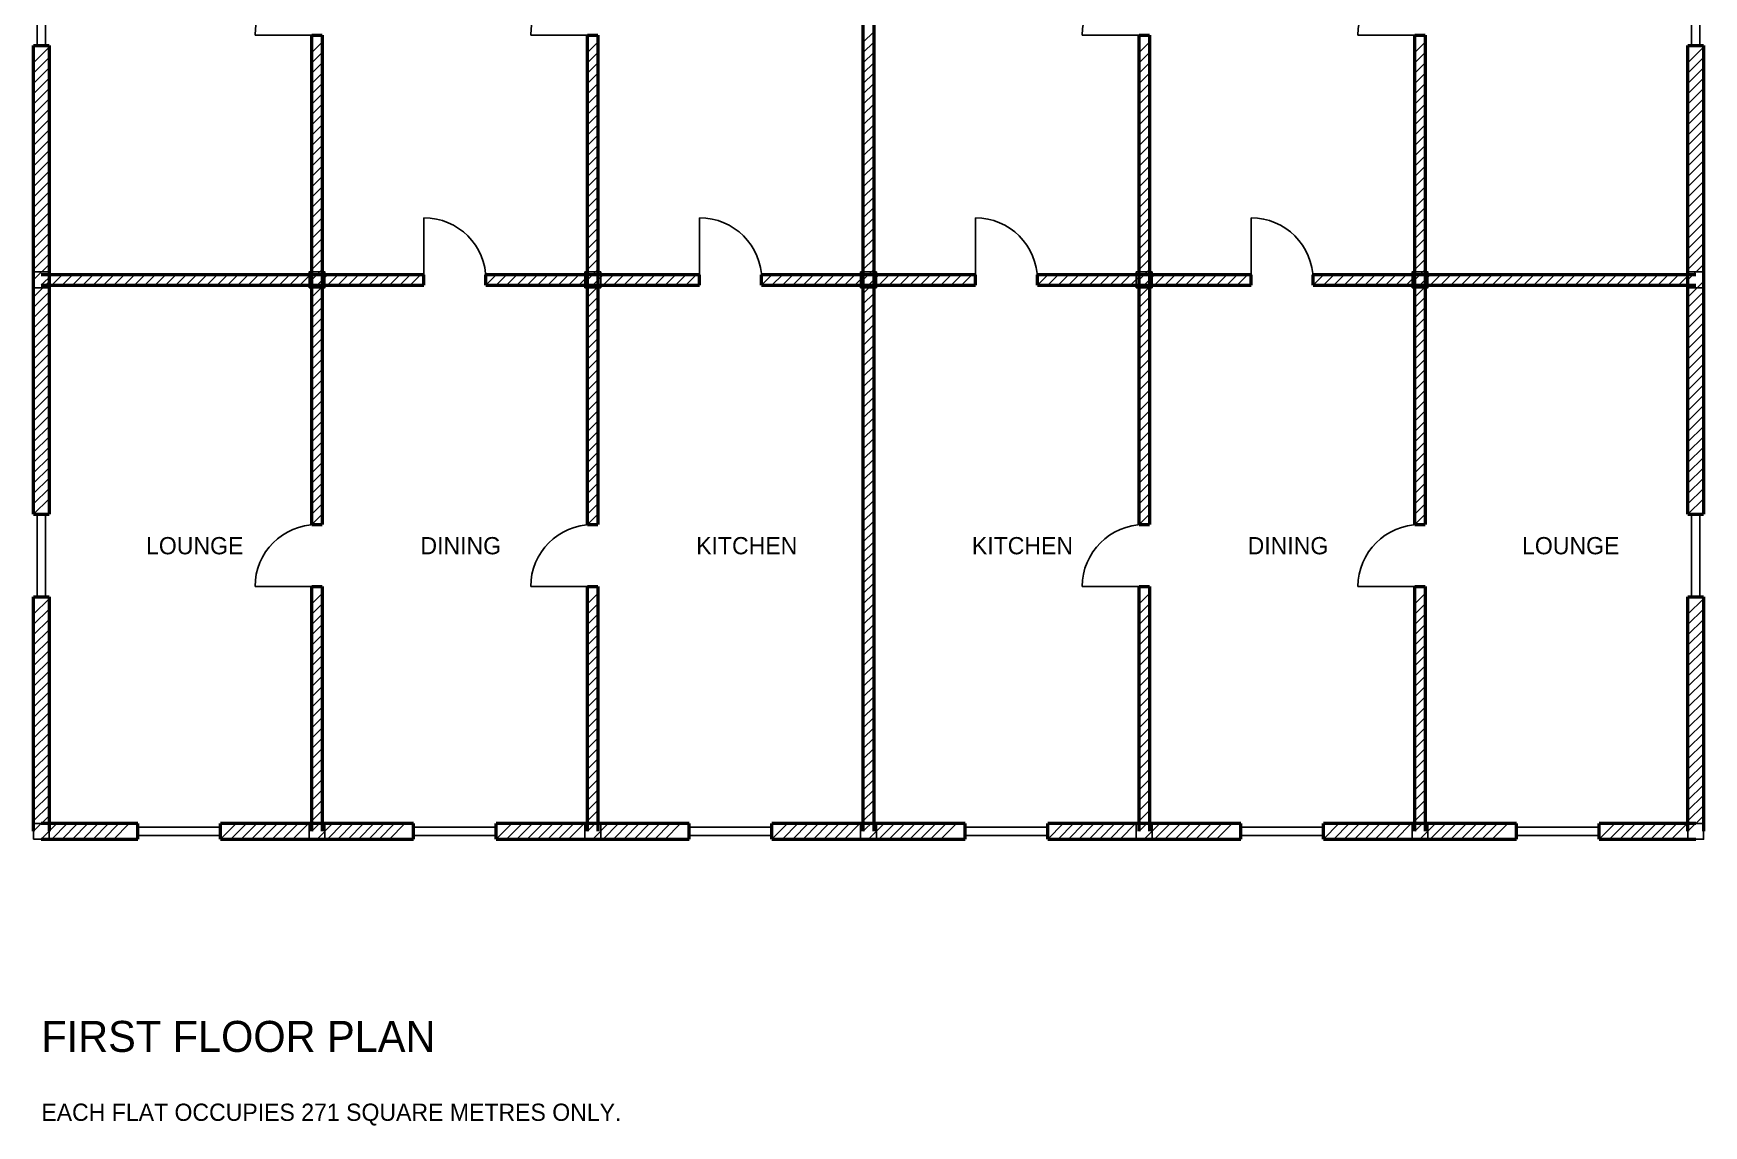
# Model space of a CAD drawing. Header units: millimetres. Extents: x -115 to 209599, y -4269 to 24115.
# Drawn here: x 35885 to 60115, y -4269 to 11575 of the extents above; entities that cross this region are included whole.
import ezdxf

# ---------------------------------------------------------------- set-up
doc = ezdxf.new("R2010")
doc.units = ezdxf.units.MM
for name, color, linetype in [('COLUMN', 5, 'CONTINUOUS'), ('DOOR', 3, 'CONTINUOUS'), ('TEXT', 6, 'CONTINUOUS'), ('WALL', 4, 'CONTINUOUS'), ('WIND', 2, 'CONTINUOUS')]:
    doc.layers.add(name, color=color, linetype=linetype)

msp = doc.modelspace()

# ---------------------------------------------------------------- linework, layer by layer
at = {"layer": 'COLUMN'}
for points in [[(35885, 7885), (36115, 7885), (36115, 8115), (35885, 8115)], [(39885, 7885), (40115, 7885), (40115, 8115), (39885, 8115)], [(43885, 7885), (44115, 7885), (44115, 8115), (43885, 8115)], [(47885, 7885), (48115, 7885), (48115, 8115), (47885, 8115)], [(51885, 7885), (52115, 7885), (52115, 8115), (51885, 8115)], [(55885, 7885), (56115, 7885), (56115, 8115), (55885, 8115)], [(59885, 7885), (60115, 7885), (60115, 8115), (59885, 8115)], [(35885, -115), (36115, -115), (36115, 115), (35885, 115)], [(39885, -115), (40115, -115), (40115, 115), (39885, 115)], [(43885, -115), (44115, -115), (44115, 115), (43885, 115)], [(47885, -115), (48115, -115), (48115, 115), (47885, 115)], [(51885, -115), (52115, -115), (52115, 115), (51885, 115)], [(55885, -115), (56115, -115), (56115, 115), (55885, 115)], [(59885, -115), (60115, -115), (60115, 115), (59885, 115)]]:
    msp.add_lwpolyline(points, close=True, dxfattribs=at)
at = {"layer": 'DOOR'}
for p, q in [((40000, 11550), (39100, 11550)), ((44000, 11550), (43100, 11550)), ((52000, 11550), (51100, 11550)), ((56000, 11550), (55100, 11550)), ((41550, 8000), (41550, 8900)), ((45550, 8000), (45550, 8900)), ((49550, 8000), (49550, 8900)), ((53550, 8000), (53550, 8900)), ((40000, 3550), (39100, 3550)), ((44000, 3550), (43100, 3550)), ((52000, 3550), (51100, 3550)), ((56000, 3550), (55100, 3550))]:
    msp.add_line(p, q, dxfattribs=at)
for centre, start, end in [((40000, 11550), 90, 180), ((44000, 11550), 90, 180), ((52000, 11550), 90, 180), ((56000, 11550), 90, 180), ((41550, 8000), 0, 90), ((45550, 8000), 0, 90), ((49550, 8000), 0, 90), ((53550, 8000), 0, 90), ((40000, 3550), 90, 180), ((44000, 3550), 90, 180), ((52000, 3550), 90, 180), ((56000, 3550), 90, 180)]:
    msp.add_arc(centre, 900, start, end, dxfattribs=at)
at = {"layer": 'WALL', "lineweight": 50}
for p, q in [((47925, 8000), (47925, 16000)), ((48075, 16000), (48075, 8000)), ((35887.5, 8000), (35887.5, 11400)), ((35887.5, 11400), (36112.5, 11400)), ((36112.5, 11400), (36112.5, 8000)), ((39925, 8000), (39925, 11550)), ((39925, 11550), (40075, 11550)), ((40075, 11550), (40075, 8000)), ((43925, 8000), (43925, 11550)), ((43925, 11550), (44075, 11550)), ((44075, 11550), (44075, 8000)), ((51925, 8000), (51925, 11550)), ((51925, 11550), (52075, 11550)), ((52075, 11550), (52075, 8000)), ((55925, 8000), (55925, 11550)), ((55925, 11550), (56075, 11550)), ((56075, 11550), (56075, 8000)), ((59887.5, 8000), (59887.5, 11400)), ((59887.5, 11400), (60112.5, 11400)), ((60112.5, 11400), (60112.5, 8000)), ((35887.5, 4600), (35887.5, 8000)), ((40000, 8075), (36000, 8075)), ((36112.5, 8000), (36112.5, 4600)), ((39925, 4450), (39925, 8000)), ((41550, 8075), (40000, 8075)), ((40075, 8000), (40075, 4450)), ((41550, 7925), (41550, 8075)), ((44000, 8075), (42450, 8075)), ((42450, 7925), (42450, 8075)), ((43925, 4450), (43925, 8000)), ((45550, 8075), (44000, 8075)), ((44075, 8000), (44075, 4450)), ((45550, 7925), (45550, 8075)), ((48000, 8075), (46450, 8075)), ((46450, 7925), (46450, 8075)), ((47925, 0), (47925, 8000)), ((49550, 8075), (48000, 8075)), ((48075, 8000), (48075, 0)), ((49550, 7925), (49550, 8075)), ((52000, 8075), (50450, 8075)), ((50450, 7925), (50450, 8075)), ((51925, 4450), (51925, 8000)), ((53550, 8075), (52000, 8075)), ((52075, 8000), (52075, 4450)), ((53550, 7925), (53550, 8075)), ((56000, 8075), (54450, 8075)), ((54450, 7925), (54450, 8075)), ((55925, 4450), (55925, 8000)), ((60000, 8075), (56000, 8075)), ((56075, 8000), (56075, 4450)), ((59887.5, 4600), (59887.5, 8000)), ((60112.5, 8000), (60112.5, 4600)), ((36000, 7925), (40000, 7925)), ((40000, 7925), (41550, 7925)), ((42450, 7925), (44000, 7925)), ((44000, 7925), (45550, 7925)), ((46450, 7925), (48000, 7925)), ((48000, 7925), (49550, 7925)), ((50450, 7925), (52000, 7925)), ((52000, 7925), (53550, 7925)), ((54450, 7925), (56000, 7925)), ((56000, 7925), (60000, 7925)), ((35887.5, 4600), (36112.5, 4600)), ((39925, 4450), (40075, 4450)), ((43925, 4450), (44075, 4450)), ((51925, 4450), (52075, 4450)), ((55925, 4450), (56075, 4450)), ((59887.5, 4600), (60112.5, 4600)), ((35887.5, 0), (35887.5, 3400)), ((35887.5, 3400), (36112.5, 3400)), ((36112.5, 3400), (36112.5, 0)), ((39925, 0), (39925, 3550)), ((39925, 3550), (40075, 3550)), ((40075, 3550), (40075, 0)), ((43925, 0), (43925, 3550)), ((43925, 3550), (44075, 3550)), ((44075, 3550), (44075, 0)), ((51925, 0), (51925, 3550)), ((51925, 3550), (52075, 3550)), ((52075, 3550), (52075, 0)), ((55925, 0), (55925, 3550)), ((55925, 3550), (56075, 3550)), ((56075, 3550), (56075, 0)), ((59887.5, 0), (59887.5, 3400)), ((59887.5, 3400), (60112.5, 3400)), ((60112.5, 3400), (60112.5, 0)), ((37400, 112.5), (36000, 112.5)), ((37400, -112.5), (37400, 112.5)), ((40000, 112.5), (38600, 112.5)), ((38600, -112.5), (38600, 112.5)), ((41400, 112.5), (40000, 112.5)), ((41400, -112.5), (41400, 112.5)), ((44000, 112.5), (42600, 112.5)), ((42600, -112.5), (42600, 112.5)), ((45400, 112.5), (44000, 112.5)), ((45400, -112.5), (45400, 112.5)), ((48000, 112.5), (46600, 112.5)), ((46600, -112.5), (46600, 112.5)), ((49400, 112.5), (48000, 112.5)), ((49400, -112.5), (49400, 112.5)), ((52000, 112.5), (50600, 112.5)), ((50600, -112.5), (50600, 112.5)), ((53400, 112.5), (52000, 112.5)), ((53400, -112.5), (53400, 112.5)), ((56000, 112.5), (54600, 112.5)), ((54600, -112.5), (54600, 112.5)), ((57400, 112.5), (56000, 112.5)), ((57400, -112.5), (57400, 112.5)), ((60000, 112.5), (58600, 112.5)), ((58600, -112.5), (58600, 112.5)), ((36000, -112.5), (37400, -112.5)), ((38600, -112.5), (40000, -112.5)), ((40000, -112.5), (41400, -112.5)), ((42600, -112.5), (44000, -112.5)), ((44000, -112.5), (45400, -112.5)), ((46600, -112.5), (48000, -112.5)), ((48000, -112.5), (49400, -112.5)), ((50600, -112.5), (52000, -112.5)), ((52000, -112.5), (53400, -112.5)), ((54600, -112.5), (56000, -112.5)), ((56000, -112.5), (57400, -112.5)), ((58600, -112.5), (60000, -112.5))]:
    msp.add_line(p, q, dxfattribs=at)
at = {"layer": 'WALL'}
for p, q in [((39925, 11300), (40075, 11450)), ((43925, 11300), (44075, 11450)), ((47925, 11450), (48075, 11600)), ((47925, 11300), (48075, 11450)), ((51925, 11300), (52075, 11450)), ((55925, 11300), (56075, 11450)), ((35887.5, 11150), (36112.5, 11375)), ((35887.5, 11000), (36112.5, 11225)), ((39925, 11150), (40075, 11300)), ((39925, 11000), (40075, 11150)), ((43925, 11150), (44075, 11300)), ((43925, 11000), (44075, 11150)), ((47925, 11150), (48075, 11300)), ((47925, 11000), (48075, 11150)), ((51925, 11150), (52075, 11300)), ((51925, 11000), (52075, 11150)), ((55925, 11150), (56075, 11300)), ((55925, 11000), (56075, 11150)), ((59887.5, 11150), (60112.5, 11375)), ((59887.5, 11000), (60112.5, 11225)), ((35887.5, 10850), (36112.5, 11075)), ((35887.5, 10700), (36112.5, 10925)), ((39925, 10850), (40075, 11000)), ((43925, 10850), (44075, 11000)), ((47925, 10850), (48075, 11000)), ((51925, 10850), (52075, 11000)), ((55925, 10850), (56075, 11000)), ((59887.5, 10850), (60112.5, 11075)), ((59887.5, 10700), (60112.5, 10925)), ((35887.5, 10550), (36112.5, 10775)), ((39925, 10700), (40075, 10850)), ((39925, 10550), (40075, 10700)), ((43925, 10700), (44075, 10850)), ((43925, 10550), (44075, 10700)), ((47925, 10700), (48075, 10850)), ((47925, 10550), (48075, 10700)), ((51925, 10700), (52075, 10850)), ((51925, 10550), (52075, 10700)), ((55925, 10700), (56075, 10850)), ((55925, 10550), (56075, 10700)), ((59887.5, 10550), (60112.5, 10775)), ((35887.5, 10400), (36112.5, 10625)), ((35887.5, 10250), (36112.5, 10475)), ((39925, 10400), (40075, 10550)), ((43925, 10400), (44075, 10550)), ((47925, 10400), (48075, 10550)), ((51925, 10400), (52075, 10550)), ((55925, 10400), (56075, 10550)), ((59887.5, 10400), (60112.5, 10625)), ((59887.5, 10250), (60112.5, 10475)), ((35887.5, 10100), (36112.5, 10325)), ((39925, 10250), (40075, 10400)), ((39925, 10100), (40075, 10250)), ((43925, 10250), (44075, 10400)), ((43925, 10100), (44075, 10250)), ((47925, 10250), (48075, 10400)), ((47925, 10100), (48075, 10250)), ((51925, 10250), (52075, 10400)), ((51925, 10100), (52075, 10250)), ((55925, 10250), (56075, 10400)), ((55925, 10100), (56075, 10250)), ((59887.5, 10100), (60112.5, 10325)), ((35887.5, 9950), (36112.5, 10175)), ((35887.5, 9800), (36112.5, 10025)), ((39925, 9950), (40075, 10100)), ((39925, 9800), (40075, 9950)), ((43925, 9950), (44075, 10100)), ((43925, 9800), (44075, 9950)), ((47925, 9950), (48075, 10100)), ((47925, 9800), (48075, 9950)), ((51925, 9950), (52075, 10100)), ((51925, 9800), (52075, 9950)), ((55925, 9950), (56075, 10100)), ((55925, 9800), (56075, 9950)), ((59887.5, 9950), (60112.5, 10175)), ((59887.5, 9800), (60112.5, 10025)), ((35887.5, 9650), (36112.5, 9875)), ((35887.5, 9500), (36112.5, 9725)), ((39925, 9650), (40075, 9800)), ((43925, 9650), (44075, 9800)), ((47925, 9650), (48075, 9800)), ((51925, 9650), (52075, 9800)), ((55925, 9650), (56075, 9800)), ((59887.5, 9650), (60112.5, 9875)), ((59887.5, 9500), (60112.5, 9725)), ((35887.5, 9350), (36112.5, 9575)), ((39925, 9500), (40075, 9650)), ((39925, 9350), (40075, 9500)), ((43925, 9500), (44075, 9650)), ((43925, 9350), (44075, 9500)), ((47925, 9500), (48075, 9650)), ((47925, 9350), (48075, 9500)), ((51925, 9500), (52075, 9650)), ((51925, 9350), (52075, 9500)), ((55925, 9500), (56075, 9650)), ((55925, 9350), (56075, 9500)), ((59887.5, 9350), (60112.5, 9575)), ((35887.5, 9200), (36112.5, 9425)), ((35887.5, 9050), (36112.5, 9275)), ((39925, 9200), (40075, 9350)), ((43925, 9200), (44075, 9350)), ((47925, 9200), (48075, 9350)), ((51925, 9200), (52075, 9350)), ((55925, 9200), (56075, 9350)), ((59887.5, 9200), (60112.5, 9425)), ((59887.5, 9050), (60112.5, 9275)), ((35887.5, 8900), (36112.5, 9125)), ((35887.5, 8750), (36112.5, 8975)), ((39925, 9050), (40075, 9200)), ((39925, 8900), (40075, 9050)), ((43925, 9050), (44075, 9200)), ((43925, 8900), (44075, 9050)), ((47925, 9050), (48075, 9200)), ((47925, 8900), (48075, 9050)), ((51925, 9050), (52075, 9200)), ((51925, 8900), (52075, 9050)), ((55925, 9050), (56075, 9200)), ((55925, 8900), (56075, 9050)), ((59887.5, 8900), (60112.5, 9125)), ((59887.5, 8750), (60112.5, 8975)), ((35887.5, 8600), (36112.5, 8825)), ((39925, 8750), (40075, 8900)), ((39925, 8600), (40075, 8750)), ((43925, 8750), (44075, 8900)), ((43925, 8600), (44075, 8750)), ((47925, 8750), (48075, 8900)), ((47925, 8600), (48075, 8750)), ((51925, 8750), (52075, 8900)), ((51925, 8600), (52075, 8750)), ((55925, 8750), (56075, 8900)), ((55925, 8600), (56075, 8750)), ((59887.5, 8600), (60112.5, 8825)), ((35887.5, 8450), (36112.5, 8675)), ((35887.5, 8300), (36112.5, 8525)), ((39925, 8450), (40075, 8600)), ((43925, 8450), (44075, 8600)), ((47925, 8450), (48075, 8600)), ((51925, 8450), (52075, 8600)), ((55925, 8450), (56075, 8600)), ((59887.5, 8450), (60112.5, 8675)), ((59887.5, 8300), (60112.5, 8525)), ((35887.5, 8150), (36112.5, 8375)), ((39925, 8300), (40075, 8450)), ((39925, 8150), (40075, 8300)), ((43925, 8300), (44075, 8450)), ((43925, 8150), (44075, 8300)), ((47925, 8300), (48075, 8450)), ((47925, 8150), (48075, 8300)), ((51925, 8300), (52075, 8450)), ((51925, 8150), (52075, 8300)), ((55925, 8300), (56075, 8450)), ((55925, 8150), (56075, 8300)), ((59887.5, 8150), (60112.5, 8375)), ((35887.5, 8000), (36112.5, 8225)), ((36000, 7925), (36150, 8075)), ((36150, 7925), (36300, 8075)), ((36300, 7925), (36450, 8075)), ((36450, 7925), (36600, 8075)), ((36600, 7925), (36750, 8075)), ((36750, 7925), (36900, 8075)), ((36900, 7925), (37050, 8075)), ((37050, 7925), (37200, 8075)), ((37200, 7925), (37350, 8075)), ((37350, 7925), (37500, 8075)), ((37500, 7925), (37650, 8075)), ((37650, 7925), (37800, 8075)), ((37800, 7925), (37950, 8075)), ((37950, 7925), (38100, 8075)), ((38100, 7925), (38250, 8075)), ((38250, 7925), (38400, 8075)), ((38400, 7925), (38550, 8075)), ((38550, 7925), (38700, 8075)), ((38700, 7925), (38850, 8075)), ((38850, 7925), (39000, 8075)), ((39000, 7925), (39150, 8075)), ((39150, 7925), (39300, 8075)), ((39300, 7925), (39450, 8075)), ((39450, 7925), (39600, 8075)), ((39600, 7925), (39750, 8075)), ((39750, 7925), (39900, 8075)), ((39925, 8000), (40075, 8150)), ((40000, 7925), (40150, 8075)), ((40150, 7925), (40300, 8075)), ((40300, 7925), (40450, 8075)), ((40450, 7925), (40600, 8075)), ((40600, 7925), (40750, 8075)), ((40750, 7925), (40900, 8075)), ((40900, 7925), (41050, 8075)), ((41050, 7925), (41200, 8075)), ((41200, 7925), (41350, 8075)), ((41350, 7925), (41500, 8075)), ((42450, 7925), (42600, 8075)), ((42600, 7925), (42750, 8075)), ((42750, 7925), (42900, 8075)), ((42900, 7925), (43050, 8075)), ((43050, 7925), (43200, 8075)), ((43200, 7925), (43350, 8075)), ((43350, 7925), (43500, 8075)), ((43500, 7925), (43650, 8075)), ((43650, 7925), (43800, 8075)), ((43800, 7925), (43950, 8075)), ((43925, 8000), (44075, 8150)), ((44000, 7925), (44150, 8075)), ((44150, 7925), (44300, 8075)), ((44300, 7925), (44450, 8075)), ((44450, 7925), (44600, 8075)), ((44600, 7925), (44750, 8075)), ((44750, 7925), (44900, 8075)), ((44900, 7925), (45050, 8075)), ((45050, 7925), (45200, 8075)), ((45200, 7925), (45350, 8075)), ((45350, 7925), (45500, 8075)), ((46450, 7925), (46600, 8075)), ((46600, 7925), (46750, 8075)), ((46750, 7925), (46900, 8075)), ((46900, 7925), (47050, 8075)), ((47050, 7925), (47200, 8075)), ((47200, 7925), (47350, 8075)), ((47350, 7925), (47500, 8075)), ((47500, 7925), (47650, 8075)), ((47650, 7925), (47800, 8075)), ((47800, 7925), (47950, 8075)), ((47925, 8000), (48075, 8150)), ((48000, 7925), (48150, 8075)), ((48150, 7925), (48300, 8075)), ((48300, 7925), (48450, 8075)), ((48450, 7925), (48600, 8075)), ((48600, 7925), (48750, 8075)), ((48750, 7925), (48900, 8075)), ((48900, 7925), (49050, 8075)), ((49050, 7925), (49200, 8075)), ((49200, 7925), (49350, 8075)), ((49350, 7925), (49500, 8075)), ((50450, 7925), (50600, 8075)), ((50600, 7925), (50750, 8075)), ((50750, 7925), (50900, 8075)), ((50900, 7925), (51050, 8075)), ((51050, 7925), (51200, 8075)), ((51200, 7925), (51350, 8075)), ((51350, 7925), (51500, 8075)), ((51500, 7925), (51650, 8075)), ((51650, 7925), (51800, 8075)), ((51800, 7925), (51950, 8075)), ((51925, 8000), (52075, 8150)), ((52000, 7925), (52150, 8075)), ((52150, 7925), (52300, 8075)), ((52300, 7925), (52450, 8075)), ((52450, 7925), (52600, 8075)), ((52600, 7925), (52750, 8075)), ((52750, 7925), (52900, 8075)), ((52900, 7925), (53050, 8075)), ((53050, 7925), (53200, 8075)), ((53200, 7925), (53350, 8075)), ((53350, 7925), (53500, 8075)), ((54450, 7925), (54600, 8075)), ((54600, 7925), (54750, 8075)), ((54750, 7925), (54900, 8075)), ((54900, 7925), (55050, 8075)), ((55050, 7925), (55200, 8075)), ((55200, 7925), (55350, 8075)), ((55350, 7925), (55500, 8075)), ((55500, 7925), (55650, 8075)), ((55650, 7925), (55800, 8075)), ((55800, 7925), (55950, 8075)), ((55925, 8000), (56075, 8150)), ((56000, 7925), (56150, 8075)), ((56150, 7925), (56300, 8075)), ((56300, 7925), (56450, 8075)), ((56450, 7925), (56600, 8075)), ((56600, 7925), (56750, 8075)), ((56750, 7925), (56900, 8075)), ((56900, 7925), (57050, 8075)), ((57050, 7925), (57200, 8075)), ((57200, 7925), (57350, 8075)), ((57350, 7925), (57500, 8075)), ((57500, 7925), (57650, 8075)), ((57650, 7925), (57800, 8075)), ((57800, 7925), (57950, 8075)), ((57950, 7925), (58100, 8075)), ((58100, 7925), (58250, 8075)), ((58250, 7925), (58400, 8075)), ((58400, 7925), (58550, 8075)), ((58550, 7925), (58700, 8075)), ((58700, 7925), (58850, 8075)), ((58850, 7925), (59000, 8075)), ((59000, 7925), (59150, 8075)), ((59150, 7925), (59300, 8075)), ((59300, 7925), (59450, 8075)), ((59450, 7925), (59600, 8075)), ((59600, 7925), (59750, 8075)), ((59750, 7925), (59900, 8075)), ((59887.5, 8000), (60112.5, 8225)), ((35887.5, 7750), (36112.5, 7975)), ((35887.5, 7600), (36112.5, 7825)), ((39925, 7750), (40075, 7900)), ((43925, 7750), (44075, 7900)), ((47925, 7800), (48075, 7950)), ((47925, 7650), (48075, 7800)), ((51925, 7750), (52075, 7900)), ((55925, 7750), (56075, 7900)), ((59887.5, 7750), (60112.5, 7975)), ((59887.5, 7600), (60112.5, 7825)), ((35887.5, 7450), (36112.5, 7675)), ((35887.5, 7300), (36112.5, 7525)), ((39925, 7600), (40075, 7750)), ((39925, 7450), (40075, 7600)), ((43925, 7600), (44075, 7750)), ((43925, 7450), (44075, 7600)), ((47925, 7500), (48075, 7650)), ((51925, 7600), (52075, 7750)), ((51925, 7450), (52075, 7600)), ((55925, 7600), (56075, 7750)), ((55925, 7450), (56075, 7600)), ((59887.5, 7450), (60112.5, 7675)), ((59887.5, 7300), (60112.5, 7525)), ((35887.5, 7150), (36112.5, 7375)), ((39925, 7300), (40075, 7450)), ((39925, 7150), (40075, 7300)), ((43925, 7300), (44075, 7450)), ((43925, 7150), (44075, 7300)), ((47925, 7350), (48075, 7500)), ((47925, 7200), (48075, 7350)), ((51925, 7300), (52075, 7450)), ((51925, 7150), (52075, 7300)), ((55925, 7300), (56075, 7450)), ((55925, 7150), (56075, 7300)), ((59887.5, 7150), (60112.5, 7375)), ((35887.5, 7000), (36112.5, 7225)), ((35887.5, 6850), (36112.5, 7075)), ((39925, 7000), (40075, 7150)), ((43925, 7000), (44075, 7150)), ((47925, 7050), (48075, 7200)), ((47925, 6900), (48075, 7050)), ((51925, 7000), (52075, 7150)), ((55925, 7000), (56075, 7150)), ((59887.5, 7000), (60112.5, 7225)), ((59887.5, 6850), (60112.5, 7075)), ((35887.5, 6700), (36112.5, 6925)), ((39925, 6850), (40075, 7000)), ((39925, 6700), (40075, 6850)), ((43925, 6850), (44075, 7000)), ((43925, 6700), (44075, 6850)), ((47925, 6750), (48075, 6900)), ((51925, 6850), (52075, 7000)), ((51925, 6700), (52075, 6850)), ((55925, 6850), (56075, 7000)), ((55925, 6700), (56075, 6850)), ((59887.5, 6700), (60112.5, 6925)), ((35887.5, 6550), (36112.5, 6775)), ((35887.5, 6400), (36112.5, 6625)), ((39925, 6550), (40075, 6700)), ((39925, 6400), (40075, 6550)), ((43925, 6550), (44075, 6700)), ((43925, 6400), (44075, 6550)), ((47925, 6600), (48075, 6750)), ((47925, 6450), (48075, 6600)), ((51925, 6550), (52075, 6700)), ((51925, 6400), (52075, 6550)), ((55925, 6550), (56075, 6700)), ((55925, 6400), (56075, 6550)), ((59887.5, 6550), (60112.5, 6775)), ((59887.5, 6400), (60112.5, 6625)), ((35887.5, 6250), (36112.5, 6475)), ((35887.5, 6100), (36112.5, 6325)), ((39925, 6250), (40075, 6400)), ((43925, 6250), (44075, 6400)), ((47925, 6300), (48075, 6450)), ((47925, 6150), (48075, 6300)), ((51925, 6250), (52075, 6400)), ((55925, 6250), (56075, 6400)), ((59887.5, 6250), (60112.5, 6475)), ((59887.5, 6100), (60112.5, 6325)), ((35887.5, 5950), (36112.5, 6175)), ((39925, 6100), (40075, 6250)), ((39925, 5950), (40075, 6100)), ((43925, 6100), (44075, 6250)), ((43925, 5950), (44075, 6100)), ((47925, 6000), (48075, 6150)), ((51925, 6100), (52075, 6250)), ((51925, 5950), (52075, 6100)), ((55925, 6100), (56075, 6250)), ((55925, 5950), (56075, 6100)), ((59887.5, 5950), (60112.5, 6175)), ((35887.5, 5800), (36112.5, 6025)), ((35887.5, 5650), (36112.5, 5875)), ((39925, 5800), (40075, 5950)), ((43925, 5800), (44075, 5950)), ((47925, 5850), (48075, 6000)), ((47925, 5700), (48075, 5850)), ((51925, 5800), (52075, 5950)), ((55925, 5800), (56075, 5950)), ((59887.5, 5800), (60112.5, 6025)), ((59887.5, 5650), (60112.5, 5875)), ((35887.5, 5500), (36112.5, 5725)), ((35887.5, 5350), (36112.5, 5575)), ((39925, 5650), (40075, 5800)), ((39925, 5500), (40075, 5650)), ((43925, 5650), (44075, 5800)), ((43925, 5500), (44075, 5650)), ((47925, 5550), (48075, 5700)), ((51925, 5650), (52075, 5800)), ((51925, 5500), (52075, 5650)), ((55925, 5650), (56075, 5800)), ((55925, 5500), (56075, 5650)), ((59887.5, 5500), (60112.5, 5725)), ((59887.5, 5350), (60112.5, 5575)), ((35887.5, 5200), (36112.5, 5425)), ((39925, 5350), (40075, 5500)), ((39925, 5200), (40075, 5350)), ((43925, 5350), (44075, 5500)), ((43925, 5200), (44075, 5350)), ((47925, 5400), (48075, 5550)), ((47925, 5250), (48075, 5400)), ((51925, 5350), (52075, 5500)), ((51925, 5200), (52075, 5350)), ((55925, 5350), (56075, 5500)), ((55925, 5200), (56075, 5350)), ((59887.5, 5200), (60112.5, 5425)), ((35887.5, 5050), (36112.5, 5275)), ((35887.5, 4900), (36112.5, 5125)), ((39925, 5050), (40075, 5200)), ((43925, 5050), (44075, 5200)), ((47925, 5100), (48075, 5250)), ((47925, 4950), (48075, 5100)), ((51925, 5050), (52075, 5200)), ((55925, 5050), (56075, 5200)), ((59887.5, 5050), (60112.5, 5275)), ((59887.5, 4900), (60112.5, 5125)), ((35887.5, 4750), (36112.5, 4975)), ((39925, 4900), (40075, 5050)), ((39925, 4750), (40075, 4900)), ((43925, 4900), (44075, 5050)), ((43925, 4750), (44075, 4900)), ((47925, 4800), (48075, 4950)), ((51925, 4900), (52075, 5050)), ((51925, 4750), (52075, 4900)), ((55925, 4900), (56075, 5050)), ((55925, 4750), (56075, 4900)), ((59887.5, 4750), (60112.5, 4975)), ((35887.5, 4600), (36112.5, 4825)), ((39925, 4600), (40075, 4750)), ((43925, 4600), (44075, 4750)), ((47925, 4650), (48075, 4800)), ((47925, 4500), (48075, 4650)), ((51925, 4600), (52075, 4750)), ((55925, 4600), (56075, 4750)), ((59887.5, 4600), (60112.5, 4825)), ((39925, 4450), (40075, 4600)), ((43925, 4450), (44075, 4600)), ((47925, 4350), (48075, 4500)), ((51925, 4450), (52075, 4600)), ((55925, 4450), (56075, 4600)), ((47925, 4200), (48075, 4350)), ((47925, 4050), (48075, 4200)), ((47925, 3900), (48075, 4050)), ((47925, 3750), (48075, 3900)), ((47925, 3600), (48075, 3750)), ((39925, 3300), (40075, 3450)), ((43925, 3300), (44075, 3450)), ((47925, 3450), (48075, 3600)), ((47925, 3300), (48075, 3450)), ((51925, 3300), (52075, 3450)), ((55925, 3300), (56075, 3450)), ((35887.5, 3150), (36112.5, 3375)), ((35887.5, 3000), (36112.5, 3225)), ((39925, 3150), (40075, 3300)), ((39925, 3000), (40075, 3150)), ((43925, 3150), (44075, 3300)), ((43925, 3000), (44075, 3150)), ((47925, 3150), (48075, 3300)), ((47925, 3000), (48075, 3150)), ((51925, 3150), (52075, 3300)), ((51925, 3000), (52075, 3150)), ((55925, 3150), (56075, 3300)), ((55925, 3000), (56075, 3150)), ((59887.5, 3150), (60112.5, 3375)), ((59887.5, 3000), (60112.5, 3225)), ((35887.5, 2850), (36112.5, 3075)), ((35887.5, 2700), (36112.5, 2925)), ((39925, 2850), (40075, 3000)), ((43925, 2850), (44075, 3000)), ((47925, 2850), (48075, 3000)), ((51925, 2850), (52075, 3000)), ((55925, 2850), (56075, 3000)), ((59887.5, 2850), (60112.5, 3075)), ((59887.5, 2700), (60112.5, 2925)), ((35887.5, 2550), (36112.5, 2775)), ((39925, 2700), (40075, 2850)), ((39925, 2550), (40075, 2700)), ((43925, 2700), (44075, 2850)), ((43925, 2550), (44075, 2700)), ((47925, 2700), (48075, 2850)), ((47925, 2550), (48075, 2700)), ((51925, 2700), (52075, 2850)), ((51925, 2550), (52075, 2700)), ((55925, 2700), (56075, 2850)), ((55925, 2550), (56075, 2700)), ((59887.5, 2550), (60112.5, 2775)), ((35887.5, 2400), (36112.5, 2625)), ((35887.5, 2250), (36112.5, 2475)), ((39925, 2400), (40075, 2550)), ((43925, 2400), (44075, 2550)), ((47925, 2400), (48075, 2550)), ((51925, 2400), (52075, 2550)), ((55925, 2400), (56075, 2550)), ((59887.5, 2400), (60112.5, 2625)), ((59887.5, 2250), (60112.5, 2475)), ((35887.5, 2100), (36112.5, 2325)), ((39925, 2250), (40075, 2400)), ((39925, 2100), (40075, 2250)), ((43925, 2250), (44075, 2400)), ((43925, 2100), (44075, 2250)), ((47925, 2250), (48075, 2400)), ((47925, 2100), (48075, 2250)), ((51925, 2250), (52075, 2400)), ((51925, 2100), (52075, 2250)), ((55925, 2250), (56075, 2400)), ((55925, 2100), (56075, 2250)), ((59887.5, 2100), (60112.5, 2325)), ((35887.5, 1950), (36112.5, 2175)), ((35887.5, 1800), (36112.5, 2025)), ((39925, 1950), (40075, 2100)), ((39925, 1800), (40075, 1950)), ((43925, 1950), (44075, 2100)), ((43925, 1800), (44075, 1950)), ((47925, 1950), (48075, 2100)), ((47925, 1800), (48075, 1950)), ((51925, 1950), (52075, 2100)), ((51925, 1800), (52075, 1950)), ((55925, 1950), (56075, 2100)), ((55925, 1800), (56075, 1950)), ((59887.5, 1950), (60112.5, 2175)), ((59887.5, 1800), (60112.5, 2025)), ((35887.5, 1650), (36112.5, 1875)), ((35887.5, 1500), (36112.5, 1725)), ((39925, 1650), (40075, 1800)), ((43925, 1650), (44075, 1800)), ((47925, 1650), (48075, 1800)), ((51925, 1650), (52075, 1800)), ((55925, 1650), (56075, 1800)), ((59887.5, 1650), (60112.5, 1875)), ((59887.5, 1500), (60112.5, 1725)), ((35887.5, 1350), (36112.5, 1575)), ((39925, 1500), (40075, 1650)), ((39925, 1350), (40075, 1500)), ((43925, 1500), (44075, 1650)), ((43925, 1350), (44075, 1500)), ((47925, 1500), (48075, 1650)), ((47925, 1350), (48075, 1500)), ((51925, 1500), (52075, 1650)), ((51925, 1350), (52075, 1500)), ((55925, 1500), (56075, 1650)), ((55925, 1350), (56075, 1500)), ((59887.5, 1350), (60112.5, 1575)), ((35887.5, 1200), (36112.5, 1425)), ((35887.5, 1050), (36112.5, 1275)), ((39925, 1200), (40075, 1350)), ((43925, 1200), (44075, 1350)), ((47925, 1200), (48075, 1350)), ((51925, 1200), (52075, 1350)), ((55925, 1200), (56075, 1350)), ((59887.5, 1200), (60112.5, 1425)), ((59887.5, 1050), (60112.5, 1275)), ((35887.5, 900), (36112.5, 1125)), ((35887.5, 750), (36112.5, 975)), ((39925, 1050), (40075, 1200)), ((39925, 900), (40075, 1050)), ((43925, 1050), (44075, 1200)), ((43925, 900), (44075, 1050)), ((47925, 1050), (48075, 1200)), ((47925, 900), (48075, 1050)), ((51925, 1050), (52075, 1200)), ((51925, 900), (52075, 1050)), ((55925, 1050), (56075, 1200)), ((55925, 900), (56075, 1050)), ((59887.5, 900), (60112.5, 1125)), ((59887.5, 750), (60112.5, 975)), ((35887.5, 600), (36112.5, 825)), ((39925, 750), (40075, 900)), ((39925, 600), (40075, 750)), ((43925, 750), (44075, 900)), ((43925, 600), (44075, 750)), ((47925, 750), (48075, 900)), ((47925, 600), (48075, 750)), ((51925, 750), (52075, 900)), ((51925, 600), (52075, 750)), ((55925, 750), (56075, 900)), ((55925, 600), (56075, 750)), ((59887.5, 600), (60112.5, 825)), ((35887.5, 450), (36112.5, 675)), ((35887.5, 300), (36112.5, 525)), ((39925, 450), (40075, 600)), ((43925, 450), (44075, 600)), ((47925, 450), (48075, 600)), ((51925, 450), (52075, 600)), ((55925, 450), (56075, 600)), ((59887.5, 450), (60112.5, 675)), ((59887.5, 300), (60112.5, 525)), ((35887.5, 150), (36112.5, 375)), ((39925, 300), (40075, 450)), ((39925, 150), (40075, 300)), ((43925, 300), (44075, 450)), ((43925, 150), (44075, 300)), ((47925, 300), (48075, 450)), ((47925, 150), (48075, 300)), ((51925, 300), (52075, 450)), ((51925, 150), (52075, 300)), ((55925, 300), (56075, 450)), ((55925, 150), (56075, 300)), ((59887.5, 150), (60112.5, 375)), ((35887.5, 0), (36112.5, 225)), ((36000, -112.5), (36225, 112.5)), ((36150, -112.5), (36375, 112.5)), ((36300, -112.5), (36525, 112.5)), ((36450, -112.5), (36675, 112.5)), ((36600, -112.5), (36825, 112.5)), ((36750, -112.5), (36975, 112.5)), ((36900, -112.5), (37125, 112.5)), ((37050, -112.5), (37275, 112.5)), ((38600, -112.5), (38825, 112.5)), ((38750, -112.5), (38975, 112.5)), ((38900, -112.5), (39125, 112.5)), ((39050, -112.5), (39275, 112.5)), ((39200, -112.5), (39425, 112.5)), ((39350, -112.5), (39575, 112.5)), ((39500, -112.5), (39725, 112.5)), ((39650, -112.5), (39875, 112.5)), ((39925, 0), (40075, 150)), ((40000, -112.5), (40225, 112.5)), ((40150, -112.5), (40375, 112.5)), ((40300, -112.5), (40525, 112.5)), ((40450, -112.5), (40675, 112.5)), ((40600, -112.5), (40825, 112.5)), ((40750, -112.5), (40975, 112.5)), ((40900, -112.5), (41125, 112.5)), ((41050, -112.5), (41275, 112.5)), ((42600, -112.5), (42825, 112.5)), ((42750, -112.5), (42975, 112.5)), ((42900, -112.5), (43125, 112.5)), ((43050, -112.5), (43275, 112.5)), ((43200, -112.5), (43425, 112.5)), ((43350, -112.5), (43575, 112.5)), ((43500, -112.5), (43725, 112.5)), ((43650, -112.5), (43875, 112.5)), ((43925, 0), (44075, 150)), ((44000, -112.5), (44225, 112.5)), ((44150, -112.5), (44375, 112.5)), ((44300, -112.5), (44525, 112.5)), ((44450, -112.5), (44675, 112.5)), ((44600, -112.5), (44825, 112.5)), ((44750, -112.5), (44975, 112.5)), ((44900, -112.5), (45125, 112.5)), ((45050, -112.5), (45275, 112.5)), ((46600, -112.5), (46825, 112.5)), ((46750, -112.5), (46975, 112.5)), ((46900, -112.5), (47125, 112.5)), ((47050, -112.5), (47275, 112.5)), ((47200, -112.5), (47425, 112.5)), ((47350, -112.5), (47575, 112.5)), ((47500, -112.5), (47725, 112.5)), ((47650, -112.5), (47875, 112.5)), ((47925, 0), (48075, 150)), ((48000, -112.5), (48225, 112.5)), ((48150, -112.5), (48375, 112.5)), ((48300, -112.5), (48525, 112.5)), ((48450, -112.5), (48675, 112.5)), ((48600, -112.5), (48825, 112.5)), ((48750, -112.5), (48975, 112.5)), ((48900, -112.5), (49125, 112.5)), ((49050, -112.5), (49275, 112.5)), ((50600, -112.5), (50825, 112.5)), ((50750, -112.5), (50975, 112.5)), ((50900, -112.5), (51125, 112.5)), ((51050, -112.5), (51275, 112.5)), ((51200, -112.5), (51425, 112.5)), ((51350, -112.5), (51575, 112.5)), ((51500, -112.5), (51725, 112.5)), ((51650, -112.5), (51875, 112.5)), ((51925, 0), (52075, 150)), ((52000, -112.5), (52225, 112.5)), ((52150, -112.5), (52375, 112.5)), ((52300, -112.5), (52525, 112.5)), ((52450, -112.5), (52675, 112.5)), ((52600, -112.5), (52825, 112.5)), ((52750, -112.5), (52975, 112.5)), ((52900, -112.5), (53125, 112.5)), ((53050, -112.5), (53275, 112.5)), ((54600, -112.5), (54825, 112.5)), ((54750, -112.5), (54975, 112.5)), ((54900, -112.5), (55125, 112.5)), ((55050, -112.5), (55275, 112.5)), ((55200, -112.5), (55425, 112.5)), ((55350, -112.5), (55575, 112.5)), ((55500, -112.5), (55725, 112.5)), ((55650, -112.5), (55875, 112.5)), ((55925, 0), (56075, 150)), ((56000, -112.5), (56225, 112.5)), ((56150, -112.5), (56375, 112.5)), ((56300, -112.5), (56525, 112.5)), ((56450, -112.5), (56675, 112.5)), ((56600, -112.5), (56825, 112.5)), ((56750, -112.5), (56975, 112.5)), ((56900, -112.5), (57125, 112.5)), ((57050, -112.5), (57275, 112.5)), ((58600, -112.5), (58825, 112.5)), ((58750, -112.5), (58975, 112.5)), ((58900, -112.5), (59125, 112.5)), ((59050, -112.5), (59275, 112.5)), ((59200, -112.5), (59425, 112.5)), ((59350, -112.5), (59575, 112.5)), ((59500, -112.5), (59725, 112.5)), ((59650, -112.5), (59875, 112.5)), ((59887.5, 0), (60112.5, 225))]:
    msp.add_line(p, q, dxfattribs=at)
at = {"layer": 'WIND'}
for points in [[(35940, 11400), (36060, 11400), (36060, 12600), (35940, 12600)], [(59940, 11400), (60060, 11400), (60060, 12600), (59940, 12600)], [(35940, 3400), (36060, 3400), (36060, 4600), (35940, 4600)], [(59940, 3400), (60060, 3400), (60060, 4600), (59940, 4600)], [(37400, -60), (38600, -60), (38600, 60), (37400, 60)], [(41400, -60), (42600, -60), (42600, 60), (41400, 60)], [(45400, -60), (46600, -60), (46600, 60), (45400, 60)], [(49400, -60), (50600, -60), (50600, 60), (49400, 60)], [(53400, -60), (54600, -60), (54600, 60), (53400, 60)], [(57400, -60), (58600, -60), (58600, 60), (57400, 60)]]:
    msp.add_lwpolyline(points, close=True, dxfattribs=at)

# ---------------------------------------------------------------- texts
at = {"layer": 'TEXT'}
for s, height, p in [('LOUNGE', 250, (37518.8, 4018.8)), ('DINING', 250, (41500, 4018.8)), ('KITCHEN', 250, (45500, 4018.8)), ('KITCHEN', 250, (49500, 4018.8)), ('DINING', 250, (53500, 4018.8)), ('LOUNGE', 250, (57481.2, 4018.8)), ('FIRST FLOOR PLAN', 450, (36000, -3200)), ('EACH FLAT OCCUPIES 271 SQUARE METRES ONLY.', 250, (36000, -4200))]:
    msp.add_text(s, height=height, dxfattribs=at).set_placement(p)

doc.saveas('drawing.dxf')
